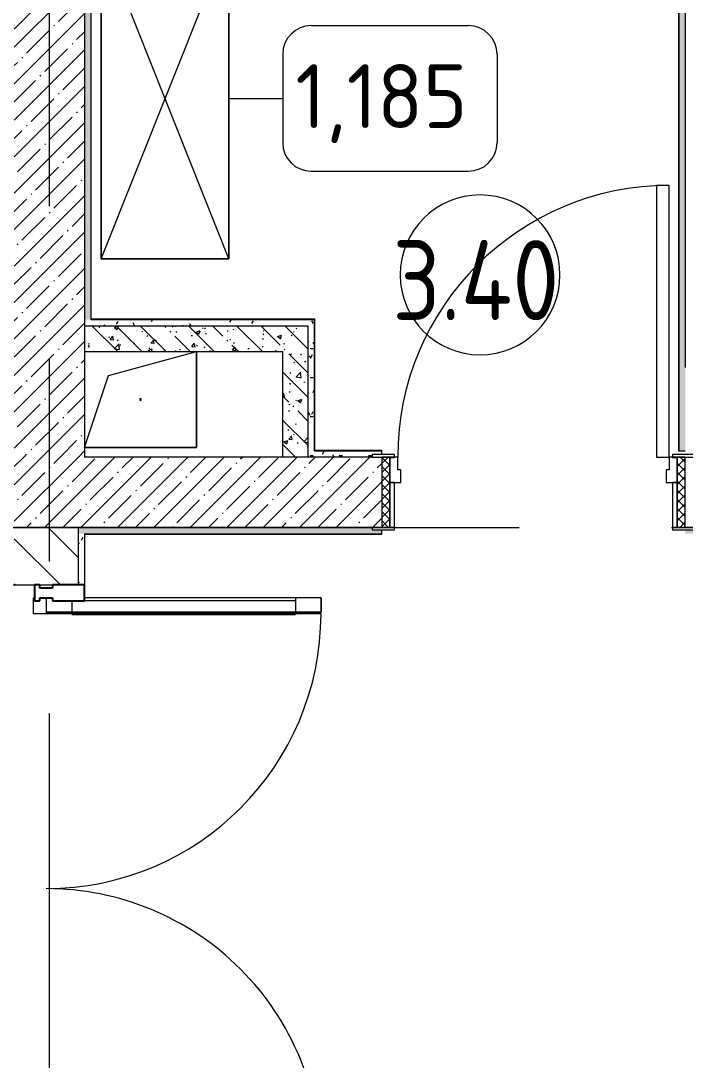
# Model space of a CAD drawing. Header units: millimetres. Extents: x 957 to 67880, y -2706 to 27400.
# Drawn here: x 40991 to 43070, y 11733 to 14985 of the extents above; entities that cross this region are included whole.
import ezdxf

# ---------------------------------------------------------------- set-up
doc = ezdxf.new("R2010")
doc.units = ezdxf.units.MM
doc.linetypes.add('Осевая', pattern=[3175, 635, -476.25, 1587.5, -476.25])
for name, color, linetype, lineweight in [('A-AREA-IDEN', 7, 'Continuous', 9), ('A-DETL-GENF', 7, 'Continuous', 9), ('A-DOOR', 7, 'Continuous', 9), ('A-DOOR-FRAM-2', 7, 'Continuous', 9), ('A-GENM', 7, 'Continuous', 9), ('A-GLAZ-CWMG', 7, 'Continuous', 9), ('A-GLAZ-CWMG-1', 7, 'Continuous', 25), ('A-WALL', 7, 'Continuous', 9), ('I-FURN-IDEN', 7, 'Continuous', 9), ('I-WALL', 7, 'Continuous', 9), ('Оси-2', 7, 'Осевая', 9)]:
    doc.layers.add(name, color=color, linetype=linetype, lineweight=lineweight)
for name, color, linetype, lineweight, true_color in [('A-DOOR-1', 7, 'Continuous', 9, 0xc0c0c0), ('A-DOOR-FRAM-1', 7, 'Continuous', 9, 0xc0c0c0), ('A-WALL-1', 9, 'Continuous', 9, 0x808080), ('A-WALL-FNSH-1', 9, 'Continuous', 9, 0x808080), ('I-FURN-1', 9, 'Continuous', 9, 0x808080)]:
    doc.layers.add(name, color=color, linetype=linetype, lineweight=lineweight, true_color=true_color)
doc.styles.add('GOST Common_3', font='GOST_Common.ttf', dxfattribs={"width": 0.9, "height": 250})
doc.styles.add('GOST Common_4', font='GOST_Common.ttf', dxfattribs={"height": 200})
pattern_1 = [(45, (-57529.54, 0), (-57.024626, 57.024626), []), (45, (-57472.52, 0), (-57.024626, 57.024626), [100.806, -20.161, 3.353, -16.808])]
pattern_2 = [(135, (-57529.54, 0), (-75.43415, -75.43415), [106.68, -17.78, 3.556, -17.78]), (135, (-57529.54, 75.39), (-75.43415, -75.43415), []), (50, (-57529.54, 0), (127.52922, -11.15758), [13.335, -146.685]), (355, (-57529.54, 0), (-24.66966, 133.74002), [10.668, -117.348]), (100.451, (-57518.92, -0.93), (102.85973, 122.58178), [11.333, -124.663]), (46.184, (-57529.54, 35.56), (189.75516, -29.43036), [20.002, -220.027]), (96.636, (-57513.73, 33.1), (166.1822, 173.1996), [17, -186.995]), (351.184, (-57529.54, 35.56), (166.18393, 173.19757), [16.002, -176.022]), (21, (-57511.76, 26.67), (106.13027, -71.58603), [13.335, -146.685]), (326, (-57511.76, 26.67), (43.26188, 128.93175), [10.668, -117.348]), (71.451, (-57502.92, 20.7), (149.39198, 57.34505), [11.333, -124.663]), (37.5, (-57529.542, 0), (2.162228, 59.188357), [3.353, -112.573, 3.353, -115.773, -117.792]), (37.5, (-57529.542, 0), (2.162228, 59.188357), [-235.052, 3.353, -114.44]), (7.5, (-57529.54, 0), (46.773857, 70.126152), [3.353, -64.567, 3.353, -109.906, -44.894]), (7.5, (-57529.54, 0), (46.773857, 70.126152), [-181.178, 3.353, -41.542]), (327.5, (-57569.19, 0), (94.913671, -4.010093), [3.353, -41.097, 3.353, -135.331, -184.023]), (327.5, (-57569.19, 0), (94.913671, -4.010093), [-183.134, 3.353, -180.67]), (317.5, (-57586.97, 0), (103.69057, 17.79882), [3.353, -54.432, 3.353, -88.748, -130.683]), (317.5, (-57586.97, 0), (103.69057, 17.79882), [-149.885, 3.353, -127.33])]
pattern_3 = [(0, (-57529.542, 0), (121.92, 30.48), [10.058, -81.382, 10.058, -81.382, -487.68]), (0, (-57529.542, 0), (121.92, 30.48), [-182.88, 10.058, -172.822, 10.058, -81.382, -213.36]), (0, (-57529.542, 0), (121.92, 30.48), [-457.2, 10.058, -50.902, 10.058, -142.342]), (120, (-57483.822, 15.24), (-87.356454, 90.345817), [10.058, -81.382, 10.058, -81.382, -487.68]), (120, (-57483.822, 15.24), (-87.356454, 90.345817), [-182.88, 10.058, -172.822, 10.058, -81.382, -213.36]), (120, (-57483.822, 15.24), (-87.356454, 90.345817), [-457.2, 10.058, -50.902, 10.058, -142.342]), (240, (-57468.582, 76.2), (-34.563546, -120.825817), [10.058, -81.382, 10.058, -81.382, -487.68]), (240, (-57468.582, 76.2), (-34.563546, -120.825817), [-182.88, 10.058, -172.822, 10.058, -81.382, -213.36]), (240, (-57468.582, 76.2), (-34.563546, -120.825817), [-457.2, 10.058, -50.902, 10.058, -142.342])]

# ---------------------------------------------------------------- blocks, each defined once
blk = doc.blocks.new('110_Дверь_СКБ_1Ст_Внутренняя1 - Д-8_п_ 950x2100h_охрана 2-32352576-План расстановки мебели и оборудования 3 этажа в осях 23-33')
at = {"layer": 'A-DOOR'}
h = blk.add_hatch(dxfattribs=at)
h.set_pattern_fill('FP_10', color=256, style=0, pattern_type=2)
h.set_pattern_definition([(135, (1826.41, 174.685), (-14.14214, -14.14214), []), (225, (1826.41, 174.685), (14.14214, -14.14214), [])])
h.paths.add_polyline_path([(487.5, -110), (487.5, 110), (462.5, 110), (462.5, -110)])
at = {"layer": 'A-DOOR-FRAM-2'}
h = blk.add_hatch(dxfattribs=at)
h.set_pattern_fill('FP_11', color=256, style=0, pattern_type=2)
h.set_pattern_definition([(45, (-296.384, 174.685), (-14.1421, 14.1421), []), (135, (-296.384, 174.685), (-14.1421, -14.1421), [])])
h.paths.add_polyline_path([(-462.5, -110), (-437.5, -109.5), (-437.5, 110), (-462.5, 110), (-462.5, -8)])
at = {"layer": 'A-DOOR-1'}
for p, q in [((437.5, 960), (397.5, 960)), ((397.5, 960), (397.5, 110)), ((437.5, 110), (437.5, 960)), ((397.5, 110), (437.5, 110))]:
    blk.add_line(p, q, dxfattribs=at)
blk.add_arc((437.5, 110), 850, 90, 180, dxfattribs=at)
at = {"layer": 'A-DOOR-FRAM-1'}
for p, q in [((-422.5, 118), (-492.5, 118)), ((-492.5, 118), (-492.5, 110)), ((-492.5, 110), (-422.5, 110)), ((-437.5, 110), (-462.5, 110)), ((-462.5, 110), (-462.5, -110)), ((-412.5, 110), (-437.5, 110)), ((-437.5, 110), (-437.5, 30)), ((-437.5, -110), (-437.5, 110)), ((-422.5, 110), (-437.5, 110)), ((-437.5, 110), (-437.5, 109)), ((-437.5, 109), (-422.5, 109)), ((-422.5, 110), (-422.5, 118)), ((-422.5, 109), (-422.5, 110)), ((-412.5, 70), (-412.5, 110)), ((437.5, 110), (437.5, 70)), ((462.5, 110), (437.5, 110)), ((517.5, 118), (447.5, 118)), ((447.5, 118), (447.5, 110)), ((462.5, 110), (447.5, 110)), ((447.5, 110), (447.5, 109)), ((447.5, 110), (517.5, 110)), ((447.5, 109), (462.5, 109)), ((462.5, 30), (462.5, 110)), ((487.5, 110), (462.5, 110)), ((462.5, 110), (462.5, -110)), ((462.5, 109), (462.5, 110)), ((487.5, -110), (487.5, 110)), ((517.5, 110), (517.5, 118)), ((-402.5, 70), (-412.5, 70)), ((-402.5, 30), (-402.5, 70)), ((437.5, 70), (427.5, 70)), ((427.5, 70), (427.5, 30)), ((-437.5, 30), (-402.5, 30)), ((-422.5, 30), (-437.5, 30)), ((-437.5, 30), (-437.5, -110)), ((-422.5, -110), (-422.5, 30)), ((427.5, 30), (462.5, 30)), ((462.5, 30), (447.5, 30)), ((447.5, 30), (447.5, -110)), ((462.5, -110), (462.5, 30)), ((-422.5, -110), (-492.5, -110)), ((-492.5, -110), (-492.5, -118)), ((-492.5, -118), (-422.5, -118)), ((-462.5, -110), (-437.5, -110)), ((-437.5, -110), (-422.5, -110)), ((-422.5, -118), (-422.5, -110)), ((447.5, -110), (462.5, -110)), ((517.5, -110), (447.5, -110)), ((447.5, -110), (447.5, -118)), ((447.5, -118), (517.5, -118)), ((462.5, -110), (487.5, -110)), ((517.5, -118), (517.5, -110))]:
    blk.add_line(p, q, dxfattribs=at)
blk = doc.blocks.new('GM_Отверстие прямоугольное _в плите_ - Отверстие-21606471-План расстановки мебели и оборудования 3 этажа в осях 23-33')
at = {"layer": 'A-GENM'}
for p, q in [((-100, 75), (175, 150)), ((175, 150), (175, -150)), ((175, -150), (175, 150)), ((-175, -150), (-100, 75)), ((175, -150), (-175, -150)), ((-175, -150), (175, -150))]:
    blk.add_line(p, q, dxfattribs=at)
for start, end in [(360, 180), (180, 360)]:
    blk.add_arc((0, 0), 2.5, start, end, dxfattribs=at)
blk = doc.blocks.new('Шкаф параметрический - 1_185-26543767-План расстановки мебели и оборудования 3 этажа в осях 23-33')
at = {"layer": 'I-FURN-1'}
for p, q in [((0, 0), (1003.7, 400)), ((0, 400), (1003.7, 0)), ((1003.7, 400), (0, 400)), ((0, 400), (0, 0)), ((0, 0), (0, 400)), ((0, 400), (1003.7, 400)), ((1003.7, 0), (1003.7, 400)), ((1003.7, 400), (1003.7, 0)), ((0, 0), (1003.7, 0)), ((1003.7, 0), (0, 0))]:
    blk.add_line(p, q, dxfattribs=at)
blk = doc.blocks.new('Дверь_Витражная_остекление_ - ВВ-7 остекление-32356329-План расстановки мебели и оборудования 3 этажа в осях 23-33')
at = {"layer": 'A-DETL-GENF'}
for p, q in [((-815, -20), (-860, -20)), ((-860, -880), (-860, -20)), ((-815, -20), (-860, -20)), ((-860, -20), (-860, -880)), ((-815, -880), (-815, -20)), ((-815, -880), (-815, -20)), ((865, -880), (865, -20)), ((865, -20), (865, -880)), ((-860, -100), (-815, -100)), ((-850, -800), (-850, -100)), ((-806, -800), (-806, -100)), ((856, -800), (856, -100)), ((900, -100), (865, -100)), ((900, -800), (900, -140)), ((910, -880), (910, -140)), ((910, -880), (910, -140)), ((-860, -800), (-815, -800)), ((910, -800), (865, -800)), ((-860, -880), (-815, -880)), ((-860, -880), (-815, -880)), ((910, -880), (865, -880)), ((865, -880), (910, -880))]:
    blk.add_line(p, q, dxfattribs=at)
at = {"layer": 'A-DOOR-1'}
for p, q in [((-910, 20), (-860, 20)), ((-910, 17), (-910, 20)), ((-860, 20), (-860, -20)), ((860, 20), (910, 20)), ((860, -20), (860, 20)), ((910, 20), (910, 17)), ((-860, -20), (-910, -20)), ((-860, -880), (-860, -20)), ((860, -880), (860, -20)), ((910, -20), (860, -20))]:
    blk.add_line(p, q, dxfattribs=at)
for centre, start, end in [((-860, -20), 270, 0), ((860, -20), 180, 270)]:
    blk.add_arc(centre, 860, start, end, dxfattribs=at)
blk = doc.blocks.new('Прямоугольный импост - Импост структурный с накладкой - 160мм Темный-32348142-План расстановки мебели и оборудования 3 этажа в осях 23-33')
at = {"layer": 'A-GLAZ-CWMG-1'}
for p, q in [((0, 17), (-50, 17)), ((-50, 17), (-50, 0)), ((-50, 0), (-40, 0)), ((-40, 0), (-40, -40)), ((-10, -40), (-10, 0)), ((-10, 0), (0, 0)), ((0, 0), (0, 17)), ((-40, -40), (-50, -40)), ((-50, -40), (-50, -140)), ((0, -40), (-10, -40)), ((0, -140), (0, -40)), ((-50, -140), (0, -140))]:
    blk.add_line(p, q, dxfattribs=at)
blk = doc.blocks.new('Марка_Помещения - Номер-25198446-План расстановки мебели и оборудования 3 этажа в осях 23-33')
at = {"layer": 'A-AREA-IDEN'}
for start, end in [(360, 180), (180, 360)]:
    blk.add_arc((0, 0), 2.5, start, end, dxfattribs=at)
blk = doc.blocks.new('Марка_Мебель - В прямоуг_Balcon_Марка-25523697-План расстановки мебели и оборудования 3 этажа в осях 23-33')
at = {"layer": 'I-FURN-IDEN'}
for p, q in [((-2.455, 2.278), (2.455, 2.278)), ((-3.355, 1.378), (-3.355, -1.384)), ((3.355, 1.378), (3.355, -1.378)), ((-2.461, -2.278), (2.455, -2.278))]:
    blk.add_line(p, q, dxfattribs=at)
for centre, radius, start, end in [((-2.455, 1.378), 0.9, 90, 180), ((2.455, 1.378), 0.9, 0, 90), ((-2.461, -1.384), 0.893, 180, 270), ((2.455, -1.378), 0.9, 270, 0)]:
    blk.add_arc(centre, radius, start, end, dxfattribs=at)

msp = doc.modelspace()

# ---------------------------------------------------------------- hatches: boundary and pattern name
at = {"layer": 'I-WALL'}
h = msp.add_hatch(dxfattribs=at)
h.set_pattern_fill('FP_35', color=256, style=0, pattern_type=2)
h.set_pattern_definition(pattern_3)
h.paths.add_polyline_path([(43050.5, 13640), (43070.5, 13640), (43070.5, 17142.8), (43050.5, 17142.8), (43050.5, 13900)])
h = msp.add_hatch(dxfattribs=at)
h.set_pattern_fill('FP_35', color=256, style=0, pattern_type=2)
h.set_pattern_definition(pattern_3)
h.paths.add_polyline_path([(41210.5, 14050), (41210.5, 17122.8), (41190.5, 17121.8), (41190.5, 14050)])
h = msp.add_hatch(dxfattribs=at)
h.set_pattern_fill('FP_4', color=256, style=0, pattern_type=2)
h.set_pattern_definition(pattern_1)
h.paths.add_polyline_path([(40996.9, 13620), (41190.5, 13620), (41190.5, 15830), (40970.5, 15830), (40970.5, 13620)])
h = msp.add_hatch(dxfattribs=at)
h.set_pattern_fill('FP_35', color=256, style=0, pattern_type=2)
h.set_pattern_definition(pattern_3)
h.paths.add_polyline_path([(41540.5, 14030), (41910.5, 14030), (41910.5, 14050), (41190.5, 14050), (41190.5, 14030), (41242.5, 14030)])
h = msp.add_hatch(dxfattribs=at)
h.set_pattern_fill('FP_22', color=256, style=0, pattern_type=2)
h.set_pattern_definition(pattern_2)
h.paths.add_polyline_path([(41642.5, 13950), (41890.5, 13950), (41890.5, 14030), (41190.5, 14030), (41190.5, 13950), (41540.5, 13950)])
h = msp.add_hatch(dxfattribs=at)
h.set_pattern_fill('FP_35', color=256, style=0, pattern_type=2)
h.set_pattern_definition(pattern_3)
h.paths.add_polyline_path([(41890.5, 13620), (41910.5, 13620), (41910.5, 14030), (41890.5, 14030), (41890.5, 13950)])
h = msp.add_hatch(dxfattribs=at)
h.set_pattern_fill('FP_22', color=256, style=0, pattern_type=2)
h.set_pattern_definition(pattern_2)
h.paths.add_polyline_path([(41810.5, 13620), (41890.5, 13620), (41890.5, 13950), (41810.5, 13950), (41810.5, 13696.5)])
h = msp.add_hatch(dxfattribs=at)
h.set_pattern_fill('FP_35', color=256, style=0, pattern_type=2)
h.set_pattern_definition(pattern_3)
h.paths.add_polyline_path([(42090.5, 13620), (42090.5, 13628), (42120.5, 13628), (42120.5, 13640), (41910.5, 13640), (41910.5, 13620)])
h = msp.add_hatch(dxfattribs=at)
h.set_pattern_fill('FP_4', color=256, style=0, pattern_type=2)
h.set_pattern_definition(pattern_1)
h.paths.add_polyline_path([(40996.9, 13400), (42120.5, 13400), (42120.5, 13620), (40970.5, 13620), (40970.5, 13400)])
h = msp.add_hatch(dxfattribs=at)
h.set_pattern_fill('FP_3', color=256, style=0, pattern_type=2)
h.set_pattern_definition([(135, (-57529.54, 0), (-70.71068, -70.71068), [])])
h.paths.add_polyline_path([(40996.9, 10600), (41170.5, 10600), (41170.5, 11320), (40970.5, 11320), (40970.5, 10600)])
h.paths.add_polyline_path([(40996.9, 13220), (41170.5, 13220), (41170.5, 13400), (40970.5, 13400), (40970.5, 13220)])
h = msp.add_hatch(dxfattribs=at)
h.set_pattern_fill('FP_35', color=256, style=0, pattern_type=2)
h.set_pattern_definition(pattern_3)
h.paths.add_polyline_path([(62829.5, 13380), (62830.5, 13380), (62830.5, 13400), (61430.9, 13399.6), (61430.9, 13392), (61400.9, 13392), (61400.9, 13380), (62630.9, 13380)])
h.paths.add_polyline_path([(58460.4, 13380), (59950.9, 13380), (59950.9, 13392), (59920.9, 13392), (59920.9, 13400), (52270.5, 13400), (52270.5, 13392), (52240.5, 13392), (52240.5, 13380), (58070.5, 13380)])
h.paths.add_polyline_path([(47359.8, 13380), (50790.5, 13380), (50790.5, 13392), (50760.5, 13392), (50760.5, 13400), (45500.5, 13400), (45500.5, 13392), (45470.5, 13392), (45470.5, 13380)])
h.paths.add_polyline_path([(43570.5, 13380), (44020.5, 13380), (44020.5, 13392), (43990.5, 13392), (43990.5, 13400), (43100.5, 13400), (43100.5, 13392), (43070.5, 13392), (43070.5, 13380), (43568.5, 13380)])
h.paths.add_polyline_path([(41810.5, 13380), (42120.5, 13380), (42120.5, 13392), (42090.5, 13392), (42090.5, 13400), (41170.5, 13400), (41170.5, 13380), (41190.5, 13380)])
h = msp.add_hatch(dxfattribs=at)
h.set_pattern_fill('FP_35', color=256, style=0, pattern_type=2)
h.set_pattern_definition(pattern_3)
h.paths.add_polyline_path([(41170.5, 13220), (41190.5, 13220), (41190.5, 13380), (41170.5, 13379.6)])

# ---------------------------------------------------------------- linework, layer by layer
at = {"layer": 'A-WALL'}
for p, q in [((41190.5, 17530), (41190.5, 13620)), ((43070.5, 17142.8), (43070.5, 13900)), ((41210.5, 17122.8), (41210.5, 14050)), ((43050.5, 17122.8), (43050.5, 13640)), ((41210.5, 14050), (41910.5, 14050)), ((41910.5, 13640), (42120.5, 13640)), ((42090.5, 13620), (41910.5, 13620)), ((41170.5, 13400), (41170.5, 13220)), ((41190.5, 13380), (42120.5, 13380)), ((41190.5, 13380), (41190.5, 13220))]:
    msp.add_line(p, q, dxfattribs=at)
at = {"layer": 'A-WALL-1'}
for p, q in [((41910.5, 13640), (41910.5, 14050)), ((41890.5, 14030), (41190.5, 14030)), ((41890.5, 13620), (41890.5, 14030)), ((41190.5, 13950), (41810.5, 13950)), ((41810.5, 13950), (41810.5, 13620)), ((42120.5, 13628), (42120.5, 13640)), ((43050.5, 13640), (43070.5, 13640)), ((41910.5, 13620), (41190.5, 13620)), ((41170.5, 13400), (40970.5, 13400)), ((42090.5, 13400), (40970.5, 13400)), ((42120.5, 13380), (42120.5, 13392)), ((40950.5, 13220), (41190.5, 13220))]:
    msp.add_line(p, q, dxfattribs=at)
at = {"layer": 'A-WALL-FNSH-1'}
for p, q in [((41211.5, 14051), (41211.5, 17121.8)), ((43049.5, 17121.8), (43049.5, 13640)), ((41911.5, 14051), (41211.5, 14051)), ((41911.5, 13641), (41911.5, 14051)), ((42120.5, 13641), (41911.5, 13641)), ((42120.5, 13640), (42120.5, 13641)), ((43049.5, 13640), (43050.5, 13640)), ((41191.5, 13379), (42120.5, 13379)), ((41191.5, 13220), (41191.5, 13379)), ((42120.5, 13379), (42120.5, 13380)), ((41190.5, 13220), (41191.5, 13220))]:
    msp.add_line(p, q, dxfattribs=at)
at = {"layer": 'I-FURN-IDEN'}
msp.add_line((41642.5, 14742), (41810.6, 14742), dxfattribs=at)
at = {"layer": 'Оси-2'}
for p, q in [((41080.5, 593.7), (41080.5, 19191.6)), ((27152.2, 13400), (64600.5, 13400))]:
    msp.add_line(p, q, dxfattribs=at)

# ---------------------------------------------------------------- block references
at = {"layer": 'A-AREA-IDEN', "xscale": 99.99999999999993, "yscale": 99.99999999999993, "zscale": 99.99999999999993}
msp.add_blockref('Марка_Помещения - Номер-25198446-План расстановки мебели и оборудования 3 этажа в осях 23-33', (42428.5, 14190), dxfattribs=at)
at = {"layer": 'A-DOOR-1'}
msp.add_blockref('110_Дверь_СКБ_1Ст_Внутренняя1 - Д-8_п_ 950x2100h_охрана 2-32352576-План расстановки мебели и оборудования 3 этажа в осях 23-33', (42583, 13510), dxfattribs=at)
at = {"layer": 'A-DOOR-1', "rotation": 89.99999999999993}
msp.add_blockref('Дверь_Витражная_остекление_ - ВВ-7 остекление-32356329-План расстановки мебели и оборудования 3 этажа в осях 23-33', (41050.5, 12270), dxfattribs=at)
at = {"layer": 'A-GENM'}
msp.add_blockref('GM_Отверстие прямоугольное _в плите_ - Отверстие-21606471-План расстановки мебели и оборудования 3 этажа в осях 23-33', (41365.5, 13800), dxfattribs=at)
at = {"layer": 'A-GLAZ-CWMG', "rotation": 89.99999999999993}
msp.add_blockref('Прямоугольный импост - Импост структурный с накладкой - 160мм Темный-32348142-План расстановки мебели и оборудования 3 этажа в осях 23-33', (41050.5, 13220), dxfattribs=at)
at = {"layer": 'I-FURN-1', "rotation": 89.99999999999719}
msp.add_blockref('Шкаф параметрический - 1_185-26543767-План расстановки мебели и оборудования 3 этажа в осях 23-33', (41642.5, 14240.2), dxfattribs=at)
at = {"layer": 'I-FURN-IDEN', "xscale": 99.99999999999993, "yscale": 99.99999999999993, "zscale": 99.99999999999993}
msp.add_blockref('Марка_Мебель - В прямоуг_Balcon_Марка-25523697-План расстановки мебели и оборудования 3 этажа в осях 23-33', (42146.1, 14742), dxfattribs=at)

# ---------------------------------------------------------------- texts
at = {"layer": 'A-AREA-IDEN', "insert": (42153.8, 14298.5), "char_height": 250, "width": 685.443, "attachment_point": 1, "style": 'GOST Common_3'}
msp.add_mtext('3.40', dxfattribs=at)
at = {"layer": 'I-FURN-IDEN', "insert": (41850.1, 14849.1), "char_height": 200, "width": 681.434, "attachment_point": 1, "style": 'GOST Common_4'}
msp.add_mtext('1,185', dxfattribs=at)

doc.saveas('drawing.dxf')
